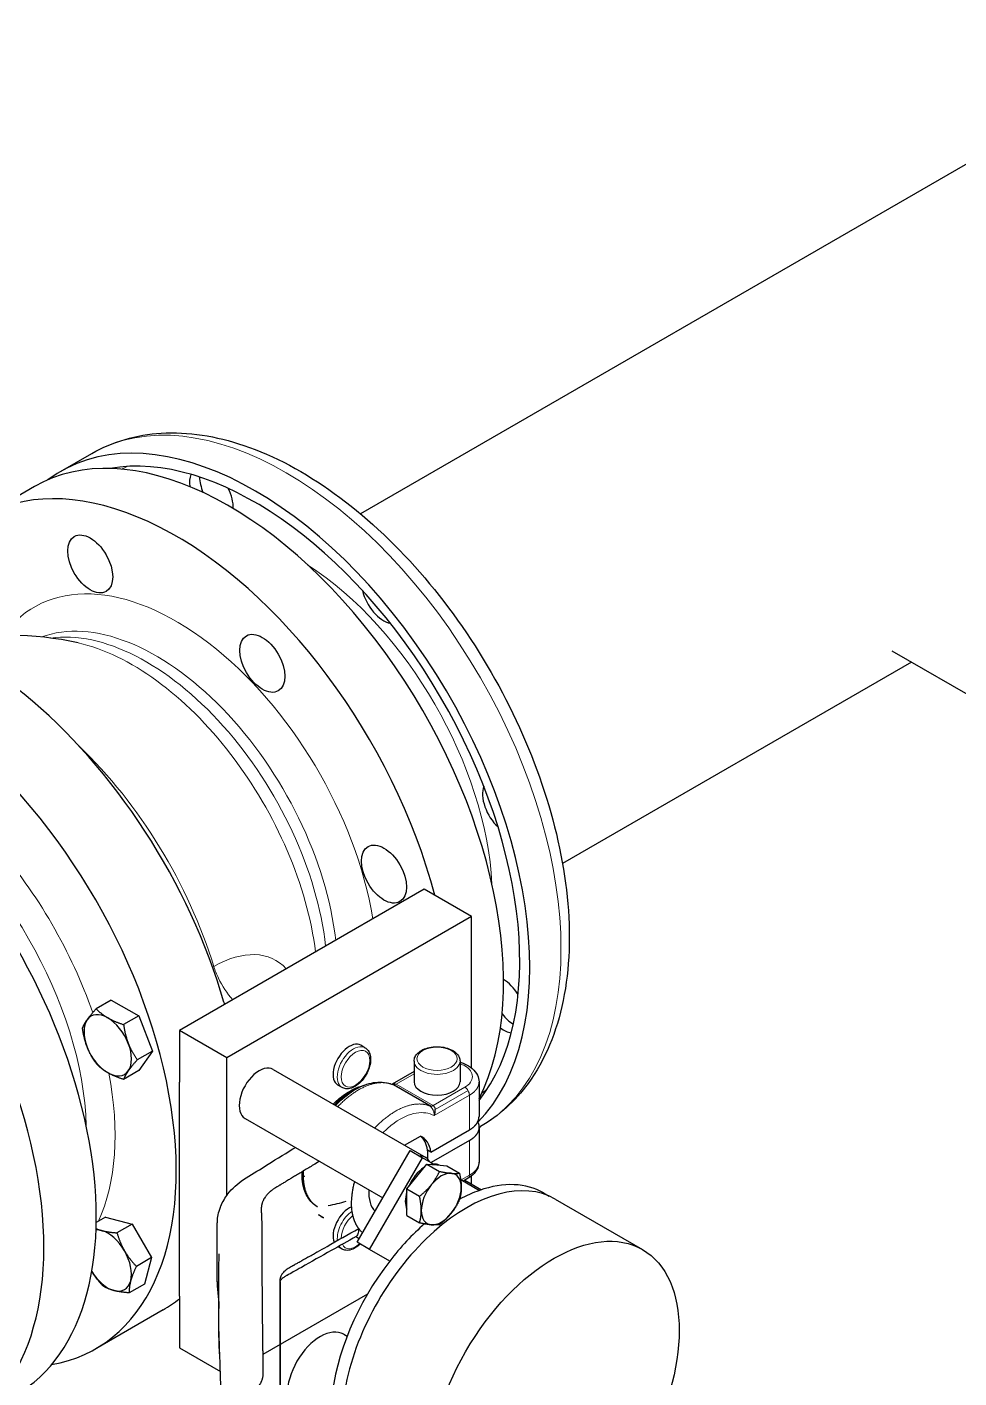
# Model space of a CAD drawing. Header units: millimetres. Extents: x 0 to 8400, y 0 to 5940.
# Drawn here: x 7074 to 7367.1, y 4976 to 5400.9 of the extents above; entities that cross this region are included whole.
import ezdxf

# ---------------------------------------------------------------- set-up
doc = ezdxf.new("R2010")
doc.units = ezdxf.units.MM
doc.header["$LTSCALE"] = 20
doc.layers.add('Visible', color=7, linetype='Continuous', lineweight=25)
doc.layers.add('Visible Narrow', color=7, linetype='Continuous', lineweight=18)

msp = doc.modelspace()

# ---------------------------------------------------------------- linework, layer by layer
at = {"layer": 'Visible'}
for p, q in [((7444.16, 5400.88), (7178.93, 5247.75)), ((7084.59, 5261.08), (7094.41, 5266.75)), ((7076.34, 5256.32), (7059.84, 5246.8)), ((7352.16, 5201.11), (7242.43, 5137.76)), ((7374.93, 5187.97), (7346.07, 5204.63)), ((7198.93, 5129.72), (7121.93, 5085.27)), ((7213.85, 5121.1), (7198.93, 5129.72)), ((7213.85, 5121.1), (7136.86, 5076.65)), ((7213.85, 5073.48), (7213.85, 5121.1)), ((7100.52, 5094.87), (7095.76, 5092.13)), ((7100.52, 5094.87), (7109.13, 5089.9)), ((7109.13, 5089.9), (7104.38, 5087.15)), ((7109.13, 5089.9), (7113.44, 5078.79)), ((7121.93, 5085.27), (7121.93, 5069.01)), ((7136.86, 5076.65), (7121.93, 5085.27)), ((7113.44, 5078.79), (7108.69, 5076.05)), ((7113.44, 5078.79), (7109.13, 5072.66)), ((7180.3, 5079.86), (7178.97, 5080.64)), ((7136.86, 5033.4), (7136.86, 5076.65)), ((7151.47, 5073.03), (7199.39, 5045.36)), ((7195.75, 5075.65), (7195.75, 5069.12)), ((7210.19, 5075.65), (7210.19, 5069.12)), ((7109.13, 5072.66), (7104.38, 5069.92)), ((7121.93, 5001.73), (7121.93, 5069.01)), ((7195.75, 5072.36), (7188.84, 5068.37)), ((7216.16, 5069.12), (7216.16, 5069.12)), ((7216.16, 5069.04), (7216.16, 5058.21)), ((7173.08, 5067.35), (7171.75, 5068.13)), ((7175.72, 5065.96), (7175.72, 5065.96)), ((7180.24, 5067.6), (7180.24, 5067.6)), ((7213.85, 5065.38), (7213.85, 5065.38)), ((7142.58, 5057.64), (7185.9, 5032.63)), ((7192.77, 5049.19), (7197.73, 5052.05)), ((7201.06, 5047.03), (7213.15, 5054.01)), ((7216.16, 5054.79), (7216.63, 5055.06)), ((7216.16, 5054.85), (7216.16, 5043.94)), ((7177.84, 5018.68), (7194.51, 5047.54)), ((7194.51, 5047.54), (7198.44, 5045.28)), ((7201.06, 5047.03), (7200, 5047.65)), ((7213.15, 5050.66), (7201.13, 5043.72)), ((7181.77, 5016.41), (7198.44, 5045.28)), ((7196.6, 5039.37), (7199.74, 5043.28)), ((7201.89, 5043.28), (7198.44, 5045.28)), ((7199.74, 5043.28), (7202.88, 5043)), ((7199.74, 5043.28), (7203.74, 5040.97)), ((7193.46, 5035.46), (7196.6, 5039.37)), ((7202.88, 5043), (7206.03, 5042.72)), ((7206.03, 5042.72), (7210.02, 5040.41)), ((7213.85, 5037.02), (7213.85, 5039.58)), ((7193.46, 5031.27), (7193.46, 5035.46)), ((7193.46, 5035.46), (7197.45, 5033.15)), ((7210.4, 5038.37), (7216.28, 5034.98)), ((7212.72, 5038.81), (7211.18, 5037.92)), ((7211.74, 5038.24), (7216.98, 5035.21)), ((7193.46, 5027.08), (7193.46, 5031.27)), ((7236.49, 5034.21), (7238.27, 5033.18)), ((7240.08, 5032.26), (7267.58, 5016.39)), ((7098.73, 5026.62), (7095.79, 5024.93)), ((7098.73, 5026.62), (7107.06, 5024.39)), ((7165.29, 5029.87), (7165.29, 5029.87)), ((7165.38, 5029.82), (7165.29, 5029.87)), ((7165.42, 5029.79), (7165.38, 5029.82)), ((7165.42, 5029.8), (7165.42, 5029.79)), ((7166.44, 5026.83), (7167.29, 5026.34)), ((7193.46, 5027.08), (7197.45, 5024.77)), ((7107.06, 5024.39), (7102.3, 5021.65)), ((7107.06, 5024.39), (7113.15, 5013.84)), ((7177.49, 5020.45), (7178.07, 5020.11)), ((7181.77, 5016.41), (7177.84, 5018.68)), ((7113.15, 5013.84), (7108.4, 5011.09)), ((7113.15, 5013.84), (7110.92, 5005.51)), ((7173.08, 5016.55), (7171.83, 5017.27)), ((7188.07, 5012.77), (7181.77, 5016.41)), ((7110.92, 5005.51), (7106.16, 5002.77)), ((7121.93, 5001.73), (7121.93, 4985.47)), ((7181.08, 5002.39), (7148.14, 4983.37)), ((7116.85, 4997.45), (7095.64, 4985.2)), ((7173.63, 4989.74), (7174.69, 4989.13)), ((7121.93, 4985.47), (7134.81, 4978.04))]:
    msp.add_line(p, q, dxfattribs=at)
msp.add_arc((7068.5, 5110.67), 98.89, 77.3901, 102.1837, dxfattribs=at)
for centre, major_axis, ratio, start_param, end_param in [((7145.7, 5155.24), (-61.11, 105.85), 0.57735, 3.302332, 6.350733), ((7137.45, 5150.47), (-61.11, 105.85), 0.57735, 3.50124, 6.283185), ((7145.7, 5155.24), (-58.89, 102), 0.57735, 3.364706, 6.077321), ((7120.95, 5140.95), (-61.11, 105.85), 0.57735, 4.272458, 6.845971), ((7131.99, 5253.74), (-4.86, 8.42), 0.57735, 0.43627, 0.952999), ((7135.13, 5255.55), (4.86, -8.42), 0.57735, 3.950006, 4.511665), ((7131.99, 5253.74), (4.86, -8.42), 0.57735, 0.743591, 1.48055), ((7186.11, 5222.12), (-4.86, 8.42), 0.57735, 1.085995, 2.671779), ((7055.74, 5103.3), (-61.11, 105.85), 0.57735, 4.30875, 6.283185), ((7034.52, 5091.05), (-61.11, 105.85), 0.57735, 2.93441, 6.490368), ((7009.38, 5076.54), (61.11, -105.85), 0.57735, 0, 3.141593), ((6984.63, 5062.25), (61.11, -105.85), 0.57735, 0, 3.141593), ((6992.88, 5067.01), (61.11, -105.85), 0.57735, 6.215637, 9.492326), ((7224.15, 5155.71), (-4.86, 8.42), 0.57735, 0.447561, 2.058915), ((7223.83, 5093.41), (4.86, -8.42), 0.57735, 1.619331, 2.350178), ((7099.4, 5080.64), (-5.28, 9.14), 0.57735, 5.497787, 6.544985), ((7226.97, 5095.22), (4.86, -8.42), 0.57735, 4.95254, 5.496612), ((7099.4, 5080.64), (-5.28, 9.14), 0.57735, 0.261799, 1.308997), ((7099.4, 5080.64), (-5.28, 9.14), 0.57735, 4.45059, 5.497787), ((7223.83, 5093.41), (-4.86, 8.42), 0.57735, 2.218171, 2.726519), ((7175.36, 5074.38), (3.61, 6.25), 0.57735, 0, 3.141593), ((7099.4, 5080.64), (5.28, -9.14), 0.57735, 4.45059, 5.497787), ((7099.4, 5080.64), (5.28, -9.14), 0.57735, 0.261799, 1.308997), ((7147.02, 5065.34), (4.44, 7.7), 0.57735, 0, 3.141593), ((7099.4, 5080.64), (5.28, -9.14), 0.57735, 5.497787, 6.544985), ((7202.97, 5069.12), (7.22, 0), 0.57735, 3.141593, 6.283185), ((7201.59, 5062.93), (0.98, 1.33), 0.620803, 3.295624, 3.695883), ((7201.58, 5062.93), (0.97, 1.32), 0.626148, 3.695858, 4.096203), ((7191.34, 5039.75), (6.94, 12.03), 0.57735, 5.646333, 6.3611), ((7190.28, 5040.36), (6.94, 12.03), 0.57735, 5.646333, 6.206743), ((7190.28, 5040.36), (6.94, 12.03), 0.57735, 5.395959, 5.646333), ((7194.95, 5037.67), (4.44, 7.7), 0.57735, 5.927764, 6.638607), ((7199.27, 5035.17), (4.44, 7.7), 0.57735, 0.355421, 0.496674), ((7199.27, 5035.17), (4.44, 7.7), 0.57735, 0.026925, 0.355421), ((7212.25, 4984.06), (27.83, 48.21), 0.57735, 0, 3.141593), ((7199.27, 5035.17), (4.44, 7.7), 0.57735, 0.852339, 1.765655), ((7204.3, 5032.27), (4.44, 7.7), 0.57735, 0.261799, 1.308997), ((7204.3, 5032.27), (4.44, 7.7), 0.57735, 5.497787, 6.544985), ((7191.34, 5039.75), (-6.94, -12.03), 0.57735, 5.406887, 6.13827), ((7204.3, 5032.27), (-4.44, -7.7), 0.57735, 4.45059, 5.497787), ((7204.3, 5032.27), (4.44, 7.7), 0.57735, 4.45059, 5.497787), ((7208.71, 4986.1), (27.78, 48.11), 0.57735, 0.591689, 0.750752), ((7208.71, 4986.1), (27.78, 48.11), 0.57735, 0, 0.591689), ((7120.95, 5140.95), (61.11, -105.85), 0.57735, 6.084195, 6.163725), ((7199.27, 5035.17), (4.44, 7.7), 0.57735, 1.966401, 2.745988), ((7175.36, 5023.58), (-3.61, -6.25), 0.57735, 3.777995, 5.874994), ((7204.3, 5032.27), (-4.44, -7.7), 0.57735, 5.497787, 6.544985), ((7204.3, 5032.27), (-4.44, -7.7), 0.57735, 0.261799, 1.308997), ((7099.4, 5012.94), (-5.28, 9.14), 0.57735, 5.759587, 6.011916), ((7099.4, 5012.94), (-5.28, 9.14), 0.57735, 4.712389, 5.759587), ((7208.71, 4986.1), (27.78, 48.11), 0.57735, 1.034547, 1.338719), ((7099.4, 5012.94), (-5.28, 9.14), 0.57735, 3.665191, 4.712389), ((7099.4, 5012.94), (5.28, -9.14), 0.57735, 4.76095, 5.759587), ((7208.71, 4986.1), (-27.78, -48.11), 0.57735, 4.480311, 6.283185), ((7099.4, 5012.94), (5.28, -9.14), 0.57735, 5.759587, 6.806784), ((7055.74, 5103.3), (61.11, -105.85), 0.57735, 0, 0.087056), ((7166.27, 4976.99), (-7.36, -12.75), 0.57735, 3.141593, 6.283185)]:
    msp.add_ellipse(centre, major_axis=major_axis, ratio=ratio, start_param=start_param, end_param=end_param, dxfattribs=at)
for centre, major_axis in [((7093.89, 5232.01), (5, -8.66)), ((7148.01, 5200.76), (5, -8.66)), ((7186.28, 5134.48), (5, -8.66)), ((7239.75, 4968.18), (27.83, 48.21))]:
    msp.add_ellipse(centre, major_axis=major_axis, ratio=0.57735, dxfattribs=at)
for points, knots in [([(7094.41, 5266.75), (7100.96, 5270.54), (7108.43, 5272.68), (7124.63, 5273.66), (7133.4, 5272.28), (7151.76, 5266.05), (7161.37, 5260.9), (7180.08, 5247.4), (7189.18, 5238.99), (7205.87, 5219.88), (7213.47, 5209.2), (7226.48, 5186.62), (7231.89, 5174.73), (7240.01, 5150.83), (7242.72, 5138.82), (7245.06, 5115.76), (7244.68, 5104.72), (7240.61, 5084.84), (7236.95, 5075.94), (7227.52, 5063.06), (7222.45, 5058.42), (7216.63, 5055.06)], [3.921085, 3.921085, 3.921085, 3.921085, 4.201924, 4.201924, 4.503246, 4.503246, 4.830838, 4.830838, 5.163175, 5.163175, 5.493564, 5.493564, 5.823008, 5.823008, 6.15341, 6.15341, 6.485749, 6.485749, 6.8131, 6.8131, 7.062678, 7.062678, 7.062678, 7.062678]), ([(7180.3, 5079.86), (7180.69, 5079.64), (7181.03, 5079.32), (7181.58, 5078.54), (7181.78, 5078.07), (7182.05, 5076.97), (7182.09, 5076.33), (7181.99, 5074.97), (7181.84, 5074.25), (7181.38, 5072.82), (7181.07, 5072.12), (7180.31, 5070.77), (7179.87, 5070.14), (7178.89, 5069), (7178.35, 5068.5), (7177.22, 5067.68), (7176.63, 5067.36), (7175.44, 5066.97), (7174.85, 5066.9), (7173.85, 5067.01), (7173.44, 5067.14), (7173.08, 5067.35)], [0.785398, 0.785398, 0.785398, 0.785398, 1.046049, 1.046049, 1.331118, 1.331118, 1.658703, 1.658703, 1.999838, 1.999838, 2.338283, 2.338283, 2.674888, 2.674888, 3.012984, 3.012984, 3.354085, 3.354085, 3.684262, 3.684262, 3.926991, 3.926991, 3.926991, 3.926991]), ([(7195.75, 5075.65), (7195.75, 5076.1), (7195.86, 5076.55), (7196.26, 5077.42), (7196.57, 5077.83), (7197.38, 5078.61), (7197.92, 5078.96), (7199.14, 5079.56), (7199.84, 5079.79), (7201.31, 5080.1), (7202.08, 5080.19), (7203.62, 5080.2), (7204.39, 5080.14), (7205.86, 5079.86), (7206.57, 5079.64), (7207.84, 5079.07), (7208.42, 5078.72), (7209.34, 5077.89), (7209.71, 5077.41), (7210.1, 5076.49), (7210.19, 5076.07), (7210.19, 5075.65)], [5.497787, 5.497787, 5.497787, 5.497787, 5.758438, 5.758438, 6.043507, 6.043507, 6.371092, 6.371092, 6.712227, 6.712227, 7.050672, 7.050672, 7.387277, 7.387277, 7.725373, 7.725373, 8.066474, 8.066474, 8.396651, 8.396651, 8.63938, 8.63938, 8.63938, 8.63938]), ([(7210.19, 5075.32), (7210.67, 5075.18), (7211.12, 5075.02), (7212.49, 5074.44), (7213.33, 5073.93), (7214.75, 5072.72), (7215.33, 5071.99), (7215.99, 5070.54), (7216.16, 5069.83), (7216.16, 5069.12)], [1.0681708, 1.0681708, 1.0681708, 1.0681708, 1.2074226, 1.2074226, 1.5080809, 1.5080809, 1.813327, 1.813327, 2.0588357, 2.0588357, 2.0588357, 2.0588357]), ([(7171.04, 5061.74), (7171.57, 5062.29), (7172.11, 5062.82), (7174.39, 5064.9), (7176.24, 5066.21), (7179.95, 5068.14), (7181.87, 5068.77), (7185.54, 5069.19), (7187.37, 5068.98), (7188.97, 5068.32)], [1.148643, 1.148643, 1.148643, 1.148643, 1.365396, 1.365396, 2.045825, 2.045825, 2.734858, 2.734858, 3.427369, 3.427369, 3.427369, 3.427369]), ([(7170.34, 5062.14), (7170.8, 5062.6), (7171.27, 5063.04), (7173.32, 5064.85), (7175, 5065.99), (7177.78, 5067.37), (7178.92, 5067.79), (7180.03, 5068.05)], [2.312379, 2.312379, 2.312379, 2.312379, 2.498052, 2.498052, 3.11845, 3.11845, 3.540388, 3.540388, 3.540388, 3.540388]), ([(7133.86, 5006.81), (7133.86, 5010.4), (7133.86, 5013.99), (7133.86, 5018.85), (7133.86, 5020.06), (7133.86, 5021.45), (7133.86, 5021.52), (7133.86, 5021.68), (7133.86, 5021.75), (7133.86, 5021.89), (7133.86, 5021.98), (7133.86, 5022.17), (7133.86, 5022.28), (7133.86, 5022.61), (7133.86, 5022.82), (7133.86, 5023.18), (7133.86, 5023.32), (7133.86, 5023.45), (7133.86, 5023.48), (7133.86, 5023.54), (7133.86, 5023.56), (7133.86, 5023.6), (7133.86, 5023.63), (7133.85, 5023.76), (7133.85, 5023.89), (7133.85, 5024.12), (7133.85, 5024.24), (7133.85, 5024.59), (7133.86, 5024.81), (7133.91, 5025.87), (7134, 5026.6), (7134.3, 5028.12), (7134.52, 5028.87), (7134.88, 5029.82), (7134.93, 5029.93), (7135.54, 5031.39), (7136.31, 5032.7), (7138.53, 5035.59), (7140.2, 5037.12), (7144.3, 5039.96), (7146.64, 5041.13), (7151.55, 5044.35), (7154.64, 5046.2), (7157.86, 5048.18), (7158.13, 5048.34), (7158.4, 5048.51)], [0, 0, 0, 0, 1.187688, 1.187688, 1.605887, 1.605887, 1.628805, 1.628805, 1.654936, 1.654936, 1.686507, 1.686507, 1.718107, 1.718107, 1.781739, 1.781739, 1.845617, 1.845617, 1.861293, 1.861293, 1.869139, 1.869139, 1.877005, 1.877005, 1.909269, 1.909269, 1.940598, 1.940598, 2.004945, 2.004945, 2.258726, 2.258726, 2.551852, 2.551852, 2.596479, 2.596479, 3.099465, 3.099465, 3.827752, 3.827752, 4.683644, 4.683644, 5.831712, 5.831712, 5.93515, 5.93515, 5.93515, 5.93515]), ([(7165.95, 5044.14), (7165.32, 5043.76), (7163.71, 5042.79), (7162.09, 5041.82), (7161.08, 5041.21), (7161.01, 5041.16), (7160.87, 5041.08), (7160.59, 5040.91), (7160.1, 5040.61), (7159.46, 5040.23), (7158.86, 5039.87), (7158.45, 5039.62), (7158.24, 5039.49), (7157.96, 5039.32), (7157.49, 5039.03), (7156.69, 5038.54), (7155.91, 5038.07), (7155.19, 5037.63), (7154.69, 5037.33), (7154.25, 5037.07), (7153.88, 5036.85), (7153.6, 5036.69), (7153.32, 5036.52), (7153.02, 5036.34), (7152.72, 5036.16), (7152.46, 5036.01), (7152.25, 5035.89), (7152.04, 5035.75), (7151.76, 5035.57), (7151.41, 5035.33), (7151.05, 5035.07), (7150.79, 5034.87), (7150.63, 5034.73), (7150.57, 5034.68), (7150.5, 5034.62), (7150.45, 5034.58), (7150.32, 5034.46), (7150.11, 5034.27), (7149.65, 5033.81), (7149.25, 5033.35), (7148.83, 5032.78), (7148.52, 5032.29), (7148.27, 5031.8), (7148.14, 5031.49), (7148.09, 5031.38), (7148.09, 5031.36), (7148.08, 5031.34), (7148.02, 5031.17), (7147.93, 5030.92), (7147.84, 5030.59), (7147.8, 5030.39), (7147.77, 5030.2), (7147.74, 5030.04), (7147.72, 5029.84), (7147.7, 5029.67), (7147.69, 5029.5), (7147.69, 5029.36), (7147.69, 5029.03), (7147.69, 5028.75), (7147.7, 5028.51), (7147.7, 5028.5), (7147.7, 5028.29), (7147.71, 5027.86), (7147.74, 5027.23), (7147.76, 5026.6), (7147.79, 5025.98), (7147.81, 5025.38), (7147.83, 5024.8), (7147.84, 5024.22), (7147.86, 5023.66), (7147.87, 5022.97), (7147.87, 5022.12), (7147.87, 5021.07), (7147.86, 5020), (7147.85, 5019.13), (7147.84, 5018.38), (7147.83, 5017.72), (7147.82, 5017.07), (7147.82, 5016.49), (7147.82, 5016), (7147.82, 5015.5), (7147.82, 5015), (7147.83, 5014.25), (7147.83, 5013.56), (7147.84, 5012.69), (7147.85, 5011.71), (7147.86, 5010.62), (7147.87, 5009.54), (7147.88, 5008.63), (7147.91, 5005.01), (7147.94, 5001.75), (7147.97, 4998.68), (7147.97, 4998.32), (7147.98, 4997.61), (7147.99, 4996.71), (7147.99, 4995.8), (7148, 4995.08), (7148.01, 4994.36), (7148.01, 4993.63), (7148.02, 4992.9), (7148.03, 4992.16), (7148.04, 4991.22), (7148.05, 4990.1), (7148.06, 4988.96), (7148.08, 4987.83), (7148.1, 4986.42), (7148.12, 4984.93), (7148.14, 4983.45), (7148.15, 4982.28), (7148.15, 4981.21), (7148.16, 4980.16), (7148.16, 4979.31), (7148.16, 4978.64), (7148.16, 4977.99), (7148.16, 4977.45), (7148.17, 4977.05), (7148.16, 4976.95), (7148.16, 4976.9), (7148.15, 4976.74), (7148.13, 4976.47), (7148.08, 4976.18), (7148.04, 4975.97), (7148.01, 4975.83), (7147.96, 4975.65), (7147.89, 4975.42), (7147.8, 4975.15), (7147.64, 4974.77), (7147.41, 4974.29), (7147.07, 4973.74), (7146.73, 4973.29), (7146.43, 4972.94), (7146.2, 4972.68), (7145.95, 4972.42), (7145.74, 4972.22), (7145.57, 4972.07), (7145.43, 4971.95), (7145.3, 4971.84), (7145.11, 4971.69), (7144.92, 4971.53), (7144.71, 4971.38), (7144.44, 4971.19), (7144.14, 4970.99), (7143.63, 4970.67), (7143.06, 4970.33), (7142.32, 4969.87), (7141.57, 4969.41), (7140.56, 4968.79), (7139.28, 4967.99), (7137.72, 4967.03), (7136.14, 4966.05), (7134.53, 4965.05), (7132.9, 4964.05), (7131.25, 4963.04), (7129.3, 4961.86), (7127.05, 4960.49), (7124.19, 4958.77), (7120.99, 4956.87), (7117.47, 4954.78), (7113.92, 4952.67), (7110.35, 4950.55), (7106.78, 4948.43), (7103.81, 4946.65), (7100.86, 4944.89), (7097.91, 4943.12), (7094.42, 4941.02), (7091.53, 4939.28), (7089.82, 4938.25), (7089.26, 4937.91)], [6.77444, 6.77444, 6.77444, 6.77444, 8.083599, 10.125549, 10.1466, 10.188702, 10.272907, 10.441315, 10.778132, 11.283356, 11.788581, 12.125398, 12.209602, 12.293806, 12.756929, 13.304256, 14.146298, 14.483114, 14.819931, 15.156748, 15.325156, 15.493564, 15.661972, 15.830381, 15.998789, 16.167197, 16.249193, 16.331189, 16.49518, 16.659171, 16.823162, 17.017902, 17.028152, 17.069149, 17.110147, 17.130646, 17.151145, 17.315136, 17.479128, 17.971101, 18.135093, 18.463075, 18.791058, 18.955049, 18.960174, 18.965299, 18.975548, 18.996047, 19.221535, 19.365027, 19.488021, 19.529019, 19.652012, 19.734008, 19.857001, 19.938997, 20.020992, 20.102988, 20.56443, 20.571421, 20.578413, 20.592396, 20.997906, 21.445365, 21.892823, 22.340282, 22.787741, 23.2352, 23.682659, 24.130118, 24.577577, 25.36063, 26.255547, 27.26233, 28.157247, 28.604706, 29.275895, 29.947083, 30.394542, 30.842001, 31.289459, 31.736918, 32.184377, 33.303024, 33.526754, 34.421671, 35.764048, 36.211507, 37.106425, 38.001342, 45.174667, 45.18865, 45.608143, 46.055602, 46.950519, 47.845437, 48.292896, 48.740355, 49.635273, 50.082731, 50.53019, 51.425108, 52.320026, 53.214943, 54.109861, 55.004779, 56.570885, 57.689532, 58.58445, 59.479367, 60.374285, 61.269203, 61.716662, 62.164121, 63.059038, 63.22303, 63.305025, 63.346023, 63.387021, 63.796999, 64.206977, 64.370969, 64.53496, 64.698951, 65.026934, 65.354916, 65.682899, 66.338864, 66.994829, 67.650794, 67.978777, 68.306759, 68.634742, 68.962724, 69.126716, 69.290707, 69.454698, 69.618689, 69.946672, 70.110663, 70.274655, 70.766628, 70.93062, 71.521575, 72.112531, 72.703486, 73.294442, 74.476353, 75.658264, 76.840175, 78.022086, 79.203997, 80.385909, 81.56782, 83.340686, 85.113553, 87.477375, 89.841197, 92.20502, 94.568842, 96.932664, 99.296486, 100.478397, 102.84222, 105.206042, 107.569864, 108.751775, 108.751775, 108.751775, 108.751775]), ([(7216.16, 5043.94), (7216.16, 5043.28), (7216.01, 5042.6), (7215.48, 5041.37), (7215.09, 5040.79), (7214.09, 5039.72), (7213.44, 5039.22), (7212.72, 5038.81)], [0, 0, 0, 0, 0.2312686, 0.2312686, 0.4638932, 0.4638932, 0.7212474, 0.7212474, 0.7212474, 0.7212474]), ([(7165.29, 5029.87), (7164.12, 5030.54), (7163.12, 5031.53), (7161.61, 5033.96), (7161.08, 5035.41), (7160.61, 5038.01), (7160.52, 5039.07), (7160.52, 5040.17)], [0, 0, 0, 0, 0.577526, 0.577526, 1.155057, 1.155057, 1.513102, 1.513102, 1.513102, 1.513102]), ([(7176.26, 5028.38), (7176.14, 5029.19), (7176.08, 5030.05), (7176.09, 5030.94), (7176.09, 5031.71), (7176.13, 5032.52), (7176.22, 5033.33), (7176.26, 5033.75), (7176.32, 5034.17), (7176.38, 5034.59), (7176.45, 5035.02), (7176.53, 5035.45), (7176.62, 5035.88), (7176.67, 5036.11), (7176.72, 5036.35), (7176.78, 5036.59), (7176.86, 5036.97), (7176.96, 5037.35), (7177.07, 5037.73)], [0, 0, 0, 0, 2.122373, 2.122373, 2.122373, 3.977312, 3.977312, 3.977312, 4.915018, 4.915018, 4.915018, 5.865514, 5.865514, 5.865514, 6.381106, 6.381106, 6.381106, 7.209624, 7.209624, 7.209624, 7.209624]), ([(7167.29, 5026.34), (7167.28, 5026.35), (7167.26, 5026.36), (7166.78, 5026.64), (7166.31, 5026.92), (7165.86, 5027.2)], [0.9362198, 0.9362198, 0.9362198, 0.9362198, 0.9429931, 0.9429931, 1.1802697, 1.1802697, 1.1802697, 1.1802697]), ([(7092.76, 4917.34), (7093.33, 4917.66), (7095.04, 4918.63), (7097.9, 4920.24), (7101.33, 4922.18), (7104.19, 4923.79), (7107.04, 4925.41), (7109.9, 4927.02), (7113.33, 4928.96), (7116.76, 4930.89), (7120.18, 4932.83), (7123.61, 4934.76), (7126.75, 4936.54), (7129.61, 4938.15), (7131.9, 4939.44), (7133.9, 4940.57), (7135.61, 4941.54), (7137.32, 4942.51), (7139.04, 4943.48), (7140.75, 4944.45), (7142.47, 4945.41), (7143.9, 4946.22), (7145.04, 4946.87), (7145.89, 4947.35), (7146.75, 4947.83), (7147.4, 4948.2), (7148, 4948.54), (7148.38, 4948.78), (7148.75, 4949.02), (7149.04, 4949.21), (7149.31, 4949.41), (7149.58, 4949.61), (7149.78, 4949.77), (7149.98, 4949.92), (7150.23, 4950.13), (7150.53, 4950.4), (7150.88, 4950.73), (7151.21, 4951.06), (7151.62, 4951.51), (7152.08, 4952.09), (7152.55, 4952.81), (7152.88, 4953.42), (7153.1, 4953.91), (7153.24, 4954.29), (7153.34, 4954.6), (7153.41, 4954.85), (7153.45, 4955.04), (7153.52, 4955.33), (7153.58, 4955.71), (7153.61, 4956.04), (7153.62, 4956.23), (7153.62, 4956.3), (7153.63, 4956.41), (7153.63, 4956.85), (7153.63, 4957.44), (7153.63, 4958.13), (7153.63, 4958.83), (7153.63, 4959.7), (7153.63, 4960.74), (7153.63, 4961.78), (7153.63, 4962.91), (7153.63, 4964.3), (7153.63, 4965.7), (7153.63, 4967), (7153.63, 4968.04), (7153.63, 4969.09), (7153.63, 4970.13), (7153.63, 4971), (7153.63, 4971.7), (7153.63, 4972.39), (7153.63, 4973.09), (7153.63, 4973.78), (7153.63, 4974.48), (7153.63, 4975.35), (7153.63, 4976.22), (7153.63, 4976.91), (7153.63, 4977.25), (7153.63, 4977.42), (7153.63, 4980.21), (7153.63, 4983.34), (7153.63, 4986.83), (7153.63, 4987.69), (7153.63, 4988.74), (7153.63, 4989.78), (7153.63, 4990.74), (7153.63, 4991.61), (7153.63, 4992.3), (7153.63, 4993.09), (7153.63, 4993.61), (7153.63, 4994.13), (7153.63, 4994.65), (7153.63, 4995.26), (7153.63, 4995.95), (7153.63, 4996.65), (7153.63, 4997.43), (7153.63, 4998.35), (7153.63, 4999.43), (7153.63, 5000.48), (7153.63, 5001.3), (7153.63, 5001.95), (7153.63, 5002.48), (7153.63, 5003), (7153.63, 5003.52), (7153.63, 5004.04), (7153.63, 5004.56), (7153.63, 5005.08), (7153.63, 5005.59), (7153.63, 5005.93), (7153.63, 5006.09), (7153.63, 5006.1), (7153.63, 5006.29), (7153.63, 5006.5), (7153.63, 5006.75), (7153.63, 5006.84), (7153.64, 5006.95), (7153.65, 5007.06), (7153.67, 5007.19), (7153.69, 5007.29), (7153.71, 5007.4), (7153.74, 5007.51), (7153.8, 5007.7), (7153.85, 5007.85), (7153.89, 5007.95), (7153.89, 5007.96), (7153.89, 5007.97), (7153.9, 5007.97), (7153.92, 5008.04), (7154.01, 5008.22), (7154.17, 5008.53), (7154.37, 5008.83), (7154.63, 5009.18), (7154.89, 5009.46), (7155.18, 5009.73), (7155.31, 5009.85), (7155.38, 5009.91), (7155.42, 5009.94), (7155.46, 5009.97), (7155.49, 5010), (7155.59, 5010.08), (7155.74, 5010.19), (7155.96, 5010.35), (7156.18, 5010.5), (7156.37, 5010.61), (7156.52, 5010.71), (7156.68, 5010.8), (7156.88, 5010.91), (7157.13, 5011.05), (7157.37, 5011.19), (7157.62, 5011.33), (7157.86, 5011.46), (7158.19, 5011.65), (7158.59, 5011.88), (7159.08, 5012.15), (7159.81, 5012.57), (7160.65, 5013.04), (7161.54, 5013.54), (7162.07, 5013.84), (7162.38, 5014.02), (7162.62, 5014.15), (7163.07, 5014.41), (7163.72, 5014.77), (7164.37, 5015.14), (7164.86, 5015.42), (7165.15, 5015.58), (7165.29, 5015.66), (7165.36, 5015.7), (7166.38, 5016.27), (7170.7, 5018.71), (7175.01, 5021.15), (7178.33, 5023.03)], [-53.771358, -53.771358, -53.771358, -53.771358, -52.589447, -50.225625, -47.861802, -45.49798, -44.316069, -41.952247, -39.588425, -37.224602, -34.86078, -32.496958, -30.133136, -28.360269, -26.587402, -25.405491, -24.22358, -23.041669, -21.859758, -20.677847, -19.495936, -18.314025, -17.723069, -17.132114, -16.541158, -15.950202, -15.786211, -15.294237, -15.130246, -14.966255, -14.638272, -14.474281, -14.31029, -14.146298, -13.982307, -13.654325, -13.326342, -12.998359, -12.670377, -12.014412, -11.358447, -10.702482, -10.374499, -10.046516, -9.718534, -9.554543, -9.390551, -9.22656, -8.816582, -8.406604, -8.365606, -8.324608, -8.242612, -8.078621, -7.183703, -6.736245, -6.288786, -5.393868, -4.49895, -3.604033, -2.709115, -1.590468, -0.024362, 0.870556, 1.765474, 2.660391, 3.555309, 4.450227, 4.897686, 5.345145, 6.240062, 6.687521, 7.13498, 8.029898, 8.924815, 9.372274, 9.80575, 9.80575, 9.80575, 16.979075, 17.873993, 18.76891, 19.216369, 20.558746, 21.453664, 21.677393, 22.79604, 23.243499, 23.690958, 24.138417, 24.585876, 25.033334, 25.704523, 26.375711, 26.82317, 27.718088, 28.72487, 29.619788, 30.402841, 30.8503, 31.297758, 31.745217, 32.192676, 32.640135, 33.087594, 33.535053, 33.982512, 34.388021, 34.402004, 34.408996, 34.415987, 34.877429, 34.959425, 35.041421, 35.123416, 35.24641, 35.328405, 35.451399, 35.492397, 35.61539, 35.758882, 35.98437, 36.004869, 36.015119, 36.015119, 36.025368, 36.025368, 36.189359, 36.517342, 36.845325, 37.009316, 37.50129, 37.665281, 37.829272, 37.849771, 37.87027, 37.911268, 37.952266, 37.962515, 38.157255, 38.321246, 38.485237, 38.649229, 38.731224, 38.81322, 38.981628, 39.150037, 39.318445, 39.486853, 39.655261, 39.82367, 40.160486, 40.497303, 40.83412, 41.676161, 42.223488, 42.686611, 42.770815, 42.855019, 43.191836, 43.697061, 44.202286, 44.539102, 44.707511, 44.791715, 44.833817, 44.854868, 46.896819, 53.771358, 53.771358, 53.771358, 53.771358]), ([(7178.33, 5023.03), (7178.3, 5022.35), (7178.17, 5021.74), (7178.02, 5021.3), (7177.94, 5021.07), (7177.85, 5020.89), (7177.77, 5020.75), (7177.68, 5020.61), (7177.6, 5020.52), (7177.55, 5020.49), (7177.55, 5020.48), (7177.55, 5020.48), (7177.55, 5020.48)], [0, 0, 0, 0, 1.584846, 1.584846, 1.584846, 2.404332, 2.404332, 2.404332, 3.280365, 3.280365, 3.280365, 3.309564, 3.309564, 3.309564, 3.309564]), ([(7177.55, 5020.48), (7174.93, 5019.01), (7172.32, 5017.54), (7166.57, 5014.31), (7163.43, 5012.55), (7159.44, 5010.3), (7158.58, 5009.82), (7157.09, 5008.98), (7156.45, 5008.62), (7155.76, 5008.23), (7155.71, 5008.21), (7155.54, 5008.11), (7155.42, 5008.05), (7155.21, 5007.93), (7155.11, 5007.87), (7154.84, 5007.7), (7154.69, 5007.59), (7154.16, 5007.19), (7153.91, 5006.93), (7153.69, 5006.66), (7153.65, 5006.59), (7153.63, 5006.54)], [0, 0, 0, 0, 1, 1, 2.2, 2.2, 2.526651, 2.526651, 2.77164, 2.77164, 2.790834, 2.790834, 2.834018, 2.834018, 2.888013, 2.888013, 2.979347, 2.979347, 3.23823, 3.23823, 3.383032, 3.383032, 3.383032, 3.383032]), ([(7178.78, 5018.13), (7178.46, 5017.82), (7178.13, 5017.54), (7177.22, 5016.88), (7176.63, 5016.56), (7175.44, 5016.17), (7174.85, 5016.09), (7173.85, 5016.21), (7173.44, 5016.34), (7173.08, 5016.55)], [2.807399, 2.807399, 2.807399, 2.807399, 3.012984, 3.012984, 3.354085, 3.354085, 3.684262, 3.684262, 3.926991, 3.926991, 3.926991, 3.926991]), ([(7134.32, 5009.35), (7134.32, 5009.35), (7134.32, 5009.35), (7134.32, 5009.35), (7134.32, 5009.36), (7134.32, 5009.38), (7134.32, 5009.39), (7134.32, 5009.42), (7134.32, 5009.43), (7134.32, 5009.47), (7134.32, 5009.49), (7134.32, 5009.55), (7134.32, 5009.59), (7134.32, 5009.79), (7134.32, 5009.94), (7134.31, 5011.19), (7134.35, 5012.13), (7134.44, 5013.73), (7134.47, 5014.4), (7134.48, 5014.95), (7134.48, 5015.05), (7134.48, 5015.09), (7134.48, 5015.09), (7134.48, 5015.09)], [1.8726719, 1.8726719, 1.8726719, 1.8726719, 1.8777322, 1.8777322, 1.8885579, 1.8885579, 1.893976, 1.893976, 1.8994456, 1.8994456, 1.9049019, 1.9049019, 1.9158796, 1.9158796, 1.959885, 1.959885, 2.3108173, 2.3108173, 2.6582166, 2.6582166, 2.7450342, 2.7450342, 2.7574868, 2.7574868, 2.7574868, 2.7574868]), ([(7134.32, 4993.34), (7134.32, 4996.87), (7134.32, 5000.41), (7134.32, 5004.61), (7134.32, 5005.27), (7134.32, 5006.34), (7134.32, 5006.78), (7134.32, 5007.24), (7134.32, 5007.3), (7134.32, 5007.39), (7134.32, 5007.42), (7134.32, 5007.48), (7134.32, 5007.51), (7134.32, 5007.58), (7134.32, 5007.62), (7134.32, 5007.7), (7134.32, 5007.74), (7134.32, 5007.8), (7134.32, 5007.82), (7134.32, 5007.86), (7134.32, 5007.88), (7134.32, 5007.91), (7134.32, 5007.93), (7134.32, 5007.95), (7134.32, 5007.96), (7134.32, 5007.98), (7134.32, 5007.99), (7134.32, 5008), (7134.32, 5008.02), (7134.32, 5008.07), (7134.32, 5008.1), (7134.32, 5008.15), (7134.32, 5008.16), (7134.32, 5008.22), (7134.32, 5008.26), (7134.32, 5008.38), (7134.32, 5008.46), (7134.32, 5008.62), (7134.32, 5008.7), (7134.32, 5008.86), (7134.32, 5008.94), (7134.32, 5009.06), (7134.32, 5009.09), (7134.32, 5009.16), (7134.32, 5009.19), (7134.32, 5009.25), (7134.32, 5009.27), (7134.32, 5009.34), (7134.32, 5009.36), (7134.32, 5009.38), (7134.32, 5009.38), (7134.32, 5009.38)], [0, 0, 0, 0, 1.168897, 1.168897, 1.388064, 1.388064, 1.525032, 1.525032, 1.546516, 1.546516, 1.557252, 1.557252, 1.568343, 1.568343, 1.579184, 1.579184, 1.589965, 1.589965, 1.595368, 1.595368, 1.600801, 1.600801, 1.606241, 1.606241, 1.611653, 1.611653, 1.622532, 1.622532, 1.644293, 1.644293, 1.655224, 1.655224, 1.660626, 1.660626, 1.67157, 1.67157, 1.69349, 1.69349, 1.715047, 1.715047, 1.736783, 1.736783, 1.747594, 1.747594, 1.758425, 1.758425, 1.76924, 1.76924, 1.79106, 1.79106, 1.791936, 1.791936, 1.791936, 1.791936]), ([(7134.32, 5000.76), (7134.29, 5001.12), (7134.25, 5001.5), (7134.13, 5002.63), (7134.04, 5003.42), (7133.95, 5004.61), (7133.92, 5004.95), (7133.9, 5005.39), (7133.9, 5005.39), (7133.9, 5005.41), (7133.9, 5005.42), (7133.88, 5005.72), (7133.87, 5006.04), (7133.86, 5006.49), (7133.86, 5006.63), (7133.86, 5006.81)], [0.5169447, 0.5169447, 0.5169447, 0.5169447, 0.7012233, 0.7012233, 1.056387, 1.056387, 1.2217191, 1.2217191, 1.2229068, 1.2229068, 1.2269987, 1.2269987, 1.3556449, 1.3556449, 1.4136839, 1.4136839, 1.4136839, 1.4136839]), ([(7153.63, 5006.66), (7153.63, 5006.66), (7153.63, 5006.66), (7153.63, 5006.65), (7153.63, 5006.63), (7153.63, 5006.57), (7153.63, 5006.52), (7153.63, 5006.47)], [3.71751838, 3.71751838, 3.71751838, 3.71751838, 3.72175455, 3.72175455, 3.72973347, 3.72973347, 3.75456708, 3.75456708, 3.75456708, 3.75456708]), ([(7153.63, 5006.61), (7153.63, 5006.61), (7153.63, 5006.61), (7153.63, 5006.61), (7153.63, 5006.61), (7153.63, 5006.61)], [3.68522022, 3.68522022, 3.68522022, 3.68522022, 3.685800113, 3.685800113, 3.68833177, 3.68833177, 3.68833177, 3.68833177]), ([(7153.63, 5006.2), (7153.63, 5006.18), (7153.63, 5006.16), (7153.63, 5006.14), (7153.63, 5006.13), (7153.63, 5006.12), (7153.63, 5006.11), (7153.63, 5006.11), (7153.63, 5006.1), (7153.63, 5006.1), (7153.63, 5006.1), (7153.63, 5006.1), (7153.63, 5006.1), (7153.63, 5006.1), (7153.63, 5006.1), (7153.63, 5006.1)], [0, 0, 0, 0, 0.0075408, 0.0075408, 0.01130681, 0.01130681, 0.0131874, 0.0131874, 0.0136578, 0.0136578, 0.01443221, 0.01443221, 0.0148438, 0.0148438, 0.01525478, 0.01525478, 0.01525478, 0.01525478]), ([(7153.63, 5006.08), (7153.63, 5006.07), (7153.63, 5006.05), (7153.63, 5005.98), (7153.63, 5005.93), (7153.63, 5005.73), (7153.63, 5005.57), (7153.63, 5004.95), (7153.63, 5004.49), (7153.63, 5002.64), (7153.63, 5001.25), (7153.63, 4995.7), (7153.63, 4991.54), (7153.63, 4977.89), (7153.63, 4968.4), (7153.63, 4958.93)], [0, 0, 0, 0, 0.008144, 0.008144, 0.032561, 0.032561, 0.105811, 0.105811, 0.32556, 0.32556, 0.984808, 0.984808, 2.962551, 2.962551, 7.465312, 7.465312, 7.465312, 7.465312]), ([(7134.98, 4973.15), (7134.91, 4975.17), (7134.84, 4977.2), (7134.62, 4983.89), (7134.32, 4988.11), (7134.32, 4993.34)], [2.68606, 2.68606, 2.68606, 2.68606, 3.647899, 3.647899, 5.864753, 5.864753, 5.864753, 5.864753])]:
    msp.add_open_spline(points, degree=3, knots=knots, dxfattribs=at)
for points, weights in [([(7092.94, 5088.68), (7093.94, 5090.1), (7095.76, 5092.13)], [1, 1.0379548493, 1]), ([(7095.76, 5092.13), (7097.4, 5090.41), (7099.4, 5089.26)], [1, 1.0379548493, 1]), ([(7091.45, 5086), (7091.94, 5087.26), (7092.94, 5088.68)], [1, 1.0379548493, 1]), ([(7092.94, 5080.06), (7091.94, 5082.64), (7091.45, 5086)], [1, 1.0379548493, 1]), ([(7099.4, 5089.26), (7101.4, 5088.1), (7104.38, 5087.15)], [1, 1.0379548493, 1]), ([(7104.38, 5087.15), (7104.87, 5083.79), (7105.87, 5081.22)], [1, 1.0379548493, 1]), ([(7095.76, 5074.89), (7093.94, 5077.48), (7092.94, 5080.06)], [1, 1.0379548493, 1]), ([(7105.87, 5081.22), (7106.87, 5078.64), (7108.69, 5076.05)], [1, 1.0379548493, 1]), ([(7099.4, 5072.02), (7097.4, 5073.17), (7095.76, 5074.89)], [1, 1.0379548493, 1]), ([(7108.69, 5076.05), (7106.87, 5074.02), (7105.87, 5072.6)], [1, 1.0379548493, 1]), ([(7104.38, 5069.92), (7101.4, 5070.86), (7099.4, 5072.02)], [1, 1.0379548493, 1]), ([(7105.87, 5072.6), (7104.87, 5071.17), (7104.38, 5069.92)], [1, 1.0379548493, 1]), ([(7201.16, 5036.74), (7202.61, 5038.55), (7203.74, 5040.97)], [1, 1.0379548493, 1]), ([(7203.74, 5040.97), (7205.98, 5040.5), (7207.44, 5040.37)], [1, 1.0379548493, 1]), ([(7207.44, 5040.37), (7208.9, 5040.24), (7210.02, 5040.41)], [1, 1.0379548493, 1]), ([(7210.02, 5040.41), (7210.58, 5037.84), (7210.58, 5035.9)], [1, 1.0379548493, 1]), ([(7197.45, 5033.15), (7199.7, 5034.93), (7201.16, 5036.74)], [1, 1.0379548493, 1]), ([(7210.58, 5035.9), (7210.58, 5033.95), (7210.02, 5032.03)], [1, 1.0379548493, 1]), ([(7198.01, 5028.64), (7198.01, 5030.58), (7197.45, 5033.15)], [1, 1.0379548493, 1]), ([(7210.02, 5032.03), (7208.9, 5029.61), (7207.44, 5027.8)], [1, 1.0379548493, 1]), ([(7197.45, 5024.77), (7198.01, 5026.7), (7198.01, 5028.64)], [1, 1.0379548493, 1]), ([(7207.44, 5027.8), (7205.98, 5025.98), (7203.74, 5024.21)], [1, 1.0379548493, 1]), ([(7095.75, 5022.96), (7096.55, 5022.62), (7097.47, 5022.38)], [1.01889034362, 1.0176919, 1]), ([(7097.47, 5022.38), (7099.4, 5021.86), (7102.3, 5021.65)], [1, 1.0379548493, 1]), ([(7201.16, 5024.17), (7199.7, 5024.3), (7197.45, 5024.77)], [1, 1.0379548493, 1]), ([(7203.74, 5024.21), (7202.61, 5024.04), (7201.16, 5024.17)], [1, 1.0379548493, 1]), ([(7102.3, 5021.65), (7103.27, 5018.44), (7104.68, 5015.99)], [1, 1.0379548493, 1]), ([(7104.68, 5015.99), (7106.1, 5013.54), (7108.4, 5011.09)], [1, 1.0379548493, 1]), ([(7097.84, 5005), (7095.74, 5007.23), (7094.39, 5009.45)], [1, 1.03462353268, 1.0060778505]), ([(7108.4, 5011.09), (7107.13, 5008.48), (7106.61, 5006.55)], [1, 1.0379548493, 1]), ([(7106.61, 5006.55), (7106.1, 5004.61), (7106.16, 5002.77)], [1, 1.0379548493, 1]), ([(7101.34, 5003.5), (7099.4, 5004.02), (7097.84, 5005)], [1, 1.0379548493, 1]), ([(7106.16, 5002.77), (7103.27, 5002.98), (7101.34, 5003.5)], [1, 1.0379548493, 1])]:
    msp.add_rational_spline(points, weights, degree=2, dxfattribs=at)
for points, degree in [([(7135.94, 5094.17), (7136.01, 5093.94), (7136.08, 5093.71), (7136.15, 5093.48)], 3), ([(7202.03, 5058.5), (7202.32, 5059.1), (7202.47, 5059.79), (7202.4, 5060.4)], 3), ([(7202.4, 5060.44), (7202.4, 5060.44), (7202.4, 5060.44), (7202.4, 5060.44), (7202.4, 5060.44), (7202.4, 5060.44)], 5), ([(7213.15, 5054.01), (7214.29, 5054.67), (7215.21, 5055.46), (7215.84, 5056.35), (7216.16, 5057.28), (7216.16, 5058.21)], 5), ([(7215.74, 5056.53), (7216.36, 5055.31), (7216.42, 5053.99), (7215.85, 5052.7), (7214.71, 5051.56), (7213.15, 5050.66)], 5), ([(7160.52, 5040.17), (7160.52, 5040.4), (7160.52, 5040.64), (7160.53, 5040.88)], 3), ([(7165.86, 5027.2), (7165.79, 5027.24), (7165.72, 5027.29), (7165.65, 5027.35)], 3), ([(7166.39, 5026.86), (7166.13, 5027.01), (7165.89, 5027.17), (7165.65, 5027.35)], 3), ([(7166.44, 5026.83), (7166.44, 5026.83), (7166.44, 5026.83), (7166.44, 5026.83), (7166.44, 5026.83), (7166.44, 5026.83)], 5), ([(7178.33, 5023.03), (7177.55, 5024.05), (7176.92, 5025.3), (7176.49, 5026.76), (7176.26, 5028.38)], 4), ([(7178.53, 5019.87), (7178.37, 5019.95), (7178.22, 5020.03), (7178.07, 5020.11)], 3), ([(7153.63, 5006.54), (7153.61, 5006.51), (7153.61, 5006.5), (7153.61, 5006.5)], 3)]:
    msp.add_open_spline(points, degree=degree, dxfattribs=at)
at = {"layer": 'Visible Narrow'}
for p, q in [((7190.07, 5068.38), (7195.75, 5071.66)), ((7189.13, 5068.24), (7200.75, 5061.53)), ((7189.57, 5068.2), (7201.19, 5061.48)), ((7201.7, 5061.67), (7190.07, 5068.38)), ((7211.69, 5067.44), (7201.7, 5061.67)), ((7202.03, 5058.5), (7213.15, 5064.92)), ((7202.41, 5060.4), (7212.72, 5066.36)), ((7213.15, 5064.92), (7213.15, 5054.01)), ((7213.15, 5050.66), (7213.15, 5039.75)), ((7160.82, 5039.75), (7160.95, 5039.68)), ((7213.15, 5039.75), (7210.58, 5038.27))]:
    msp.add_line(p, q, dxfattribs=at)
for centre, major_axis, ratio, start_param, end_param in [((7155.52, 5160.91), (-61.11, 105.85), 0.57735, 3.141593, 6.283185), ((7158.66, 5162.72), (-56.67, 98.15), 0.57735, 6.222752, 6.252627), ((7158.66, 5162.72), (43.61, -75.54), 0.57735, 0.843939, 2.297654), ((7120.95, 5140.95), (-44.72, 77.46), 0.57735, 4.136472, 6.534879), ((7114.66, 5137.32), (-40.28, 69.76), 0.57735, 4.063002, 6.183874), ((7111.5, 5135.49), (-40.28, 69.76), 0.57735, 4.063002, 6.054333), ((7107.16, 5132.99), (41.2, -71.37), 0.57735, 0.938363, 2.653387), ((7068.5, 5110.67), (-49.44, 85.64), 0.57735, 4.332221, 5.180326), ((7030.72, 5088.86), (43.8, -75.87), 0.57735, 0.815013, 2.326579), ((7034.52, 5091.05), (-47.5, 82.27), 0.57735, 4.388668, 5.043699), ((7132.77, 5073.57), (19.49, 33.76), 0.57735, 6.09712, 7.068583), ((7143.6, 5104.51), (-8.33, 14.43), 0.57735, 1.190629, 1.430392), ((7143.6, 5104.51), (-8.33, 14.43), 0.57735, 1.430392, 1.928276), ((7176.69, 5073.61), (3.61, 6.25), 0.57735, 0, 3.141593), ((7202.97, 5075.65), (-7.22, 0), 0.57735, 0, 3.141593), ((7034.52, 5091.05), (47.5, -82.27), 0.57735, 0.389111, 1.025333), ((7189.89, 5069.6), (0.89, 1.29), 0.651471, 3.283298, 3.691172), ((7190.01, 5069.61), (0.99, 1.3), 0.595117, 3.692531, 4.100405), ((7211.69, 5065.76), (1.03, -1.78), 0.57735, 1.570799, 2.356192), ((7211.69, 5065.76), (-1.03, 1.78), 0.57735, 3.926993, 4.712387), ((7158.66, 5162.72), (56.67, -98.15), 0.57735, 0.030559, 0.060433), ((7211.69, 5040.59), (1.03, -1.78), 0.57735, 0.000002, 0.785396), ((7176.69, 5022.81), (-3.61, -6.25), 0.57735, 4.013433, 5.606935), ((7177.32, 5022.44), (3.17, 5.48), 0.57735, 0.96813, 2.343042), ((7177.32, 5022.44), (-3.17, -5.48), 0.57735, 5.899889, 7.360311), ((7176.69, 5022.81), (-3.61, -6.25), 0.57735, 5.979849, 6.283185)]:
    msp.add_ellipse(centre, major_axis=major_axis, ratio=ratio, start_param=start_param, end_param=end_param, dxfattribs=at)
for centre, major_axis in [((7177.32, 5073.25), (-3.17, -5.48)), ((7202.97, 5076.38), (-6.33, 0))]:
    msp.add_ellipse(centre, major_axis=major_axis, ratio=0.57735, dxfattribs=at)
for points, degree in [([(7132.77, 5105.4), (7132.64, 5105.32), (7132.51, 5105.25), (7132.38, 5105.17)], 3), ([(7171.76, 5061.32), (7175.17, 5064.95), (7178.97, 5067.73), (7182.83, 5069.27), (7186.31, 5069.39), (7189.13, 5068.24)], 5), ([(7213.15, 5064.92), (7214.29, 5065.58), (7215.21, 5066.37), (7215.84, 5067.25), (7216.16, 5068.19), (7216.16, 5069.12)], 5), ([(7170.69, 5061.93), (7172.13, 5063.39), (7173.64, 5064.68), (7175.19, 5065.77), (7176.74, 5066.63), (7178.26, 5067.26)], 5), ([(7176.21, 5066.11), (7175.17, 5065.51), (7174.1, 5064.79), (7173, 5063.94), (7171.9, 5062.96), (7170.82, 5061.86)], 5), ([(7176.71, 5066.39), (7176.54, 5066.3), (7176.37, 5066.21), (7176.21, 5066.11)], 3), ([(7176.24, 5066.09), (7176.23, 5066.1), (7176.23, 5066.1), (7176.22, 5066.1), (7176.21, 5066.11), (7176.21, 5066.11)], 5), ([(7190.07, 5068.38), (7189.72, 5068.59), (7189.27, 5068.57), (7188.85, 5068.37)], 3), ([(7188.97, 5068.32), (7189, 5068.31), (7189.03, 5068.29), (7189.06, 5068.28), (7189.1, 5068.26), (7189.13, 5068.24)], 5), ([(7200.75, 5061.53), (7197.94, 5062.68), (7194.46, 5062.56), (7190.6, 5061.01), (7186.79, 5058.24), (7183.38, 5054.61)], 5), ([(7202.4, 5060.4), (7202.34, 5060.97), (7202.1, 5061.45), (7201.7, 5061.67)], 3), ([(7216.16, 5043.94), (7216.16, 5043.01), (7215.84, 5042.08), (7215.21, 5041.2), (7214.29, 5040.41), (7213.15, 5039.75)], 5), ([(7160.82, 5039.75), (7160.63, 5039.86), (7160.53, 5040.01), (7160.53, 5040.17)], 3), ([(7160.82, 5039.75), (7160.82, 5040.01), (7160.83, 5040.27), (7160.83, 5040.54), (7160.85, 5040.81), (7160.86, 5041.07)], 5), ([(7161, 5041.16), (7160.98, 5040.85), (7160.96, 5040.55), (7160.95, 5040.25), (7160.95, 5039.96), (7160.95, 5039.68)], 5), ([(7161.25, 5039.26), (7161.25, 5039.35), (7161.21, 5039.45), (7161.14, 5039.54), (7161.05, 5039.62), (7160.95, 5039.68)], 5), ([(7166.44, 5026.83), (7166.32, 5026.9), (7166.21, 5026.97), (7166.09, 5027.04), (7165.98, 5027.12), (7165.86, 5027.2)], 5), ([(7179.6, 5021.72), (7179.13, 5022.09), (7178.71, 5022.53), (7178.33, 5023.03)], 3), ([(7177.52, 5020.47), (7177.63, 5020.39), (7177.73, 5020.32), (7177.85, 5020.25), (7177.96, 5020.18), (7178.07, 5020.11)], 5)]:
    msp.add_open_spline(points, degree=degree, dxfattribs=at)
for points, degree, knots in [([(7210.19, 5074.84), (7210.74, 5074.64), (7211.24, 5074.41), (7211.69, 5074.15), (7213.22, 5073.28), (7214.1, 5072.04), (7214.1, 5070.8), (7214.1, 5069.55), (7213.22, 5068.32), (7211.69, 5067.44)], 3, [17.917951, 17.917951, 17.917951, 17.917951, 18.849556, 18.849556, 18.849556, 21.991149, 21.991149, 21.991149, 25.132741, 25.132741, 25.132741, 25.132741]), ([(7200.75, 5061.53), (7201.29, 5061.22), (7201.75, 5060.46), (7201.93, 5059.69), (7201.97, 5059.52), (7202, 5059.35), (7202.01, 5059.19), (7202.04, 5058.95), (7202.04, 5058.72), (7202.03, 5058.5)], 3, [0, 0, 0, 0, 1.645279, 1.645279, 1.645279, 1.999794, 1.999794, 1.999794, 2.513472, 2.513472, 2.513472, 2.513472]), ([(7185.96, 5053.12), (7187.09, 5054.27), (7188.27, 5055.29), (7189.47, 5056.16), (7189.52, 5056.19), (7189.57, 5056.22), (7189.61, 5056.26), (7191.9, 5057.88), (7194.25, 5058.93), (7196.43, 5059.3), (7198.52, 5059.65), (7200.44, 5059.38), (7202.03, 5058.5)], 3, [9.800702, 9.800702, 9.800702, 9.800702, 13.335542, 13.335542, 13.335542, 13.469863, 13.469863, 13.469863, 20.204792, 20.204792, 20.204792, 26.671089, 26.671089, 26.671089, 26.671089]), ([(7165.29, 5029.87), (7164.89, 5030.1), (7164.5, 5030.37), (7164.14, 5030.67), (7162.69, 5032.05), (7161.64, 5033.96), (7161.09, 5035.69), (7160.82, 5037.64), (7160.82, 5039.75)], 5, [57.726729, 57.726729, 57.726729, 57.726729, 57.726729, 57.726729, 59.696159, 59.696159, 59.696159, 65.973446, 65.973446, 65.973446, 65.973446, 65.973446, 65.973446]), ([(7160.95, 5039.68), (7160.95, 5038.43), (7161.04, 5037.19), (7161.25, 5035.99), (7161.9, 5033.71), (7163.03, 5031.81), (7163.72, 5030.99), (7164.52, 5030.31), (7165.42, 5029.8)], 5, [44, 44, 44, 44, 44, 44, 49.5, 49.5, 49.5, 55, 55, 55, 55, 55, 55]), ([(7134.48, 4997.88), (7134.48, 4997.98), (7134.48, 4998.37), (7134.46, 4998.95), (7134.43, 4999.65), (7134.38, 5000.24), (7134.33, 5000.87), (7134.26, 5001.53), (7134.19, 5002.25), (7134.11, 5003.01), (7134.03, 5003.83), (7133.95, 5004.68), (7133.91, 5005.28), (7133.9, 5005.59), (7133.9, 5005.61), (7133.89, 5005.62), (7133.88, 5005.95), (7133.86, 5006.34), (7133.86, 5006.75), (7133.86, 5006.81)], 3, [29.47827, 29.47827, 29.47827, 29.47827, 29.777809, 30.560862, 31.00832, 31.455779, 31.903238, 32.350697, 32.798156, 33.245615, 33.693074, 34.140532, 34.546042, 34.560025, 34.567017, 34.574008, 34.574008, 35.03545, 35.101565, 35.101565, 35.101565, 35.101565]), ([(7134.98, 4973.16), (7134.98, 4973.19), (7134.97, 4973.4), (7134.96, 4973.78), (7134.93, 4974.48), (7134.91, 4975.35), (7134.88, 4976.22), (7134.85, 4976.9), (7134.84, 4977.24), (7134.84, 4977.41), (7134.74, 4980.21), (7134.64, 4983.34), (7134.52, 4986.82), (7134.49, 4987.7), (7134.46, 4988.73), (7134.42, 4989.79), (7134.39, 4990.72), (7134.36, 4991.48), (7134.34, 4992.04), (7134.33, 4992.63), (7134.32, 4993), (7134.32, 4993.23), (7134.32, 4993.34)], 3, [6.307844, 6.307844, 6.307844, 6.307844, 6.398083, 6.845542, 7.293001, 8.187919, 9.082836, 9.530295, 9.949788, 9.963771, 9.963771, 17.137096, 18.032014, 18.926931, 19.37439, 20.716767, 21.611684, 21.835414, 22.954061, 23.40152, 23.848979, 24.245908, 24.245908, 24.245908, 24.245908])]:
    msp.add_open_spline(points, degree=degree, knots=knots, dxfattribs=at)

doc.saveas('drawing.dxf')
